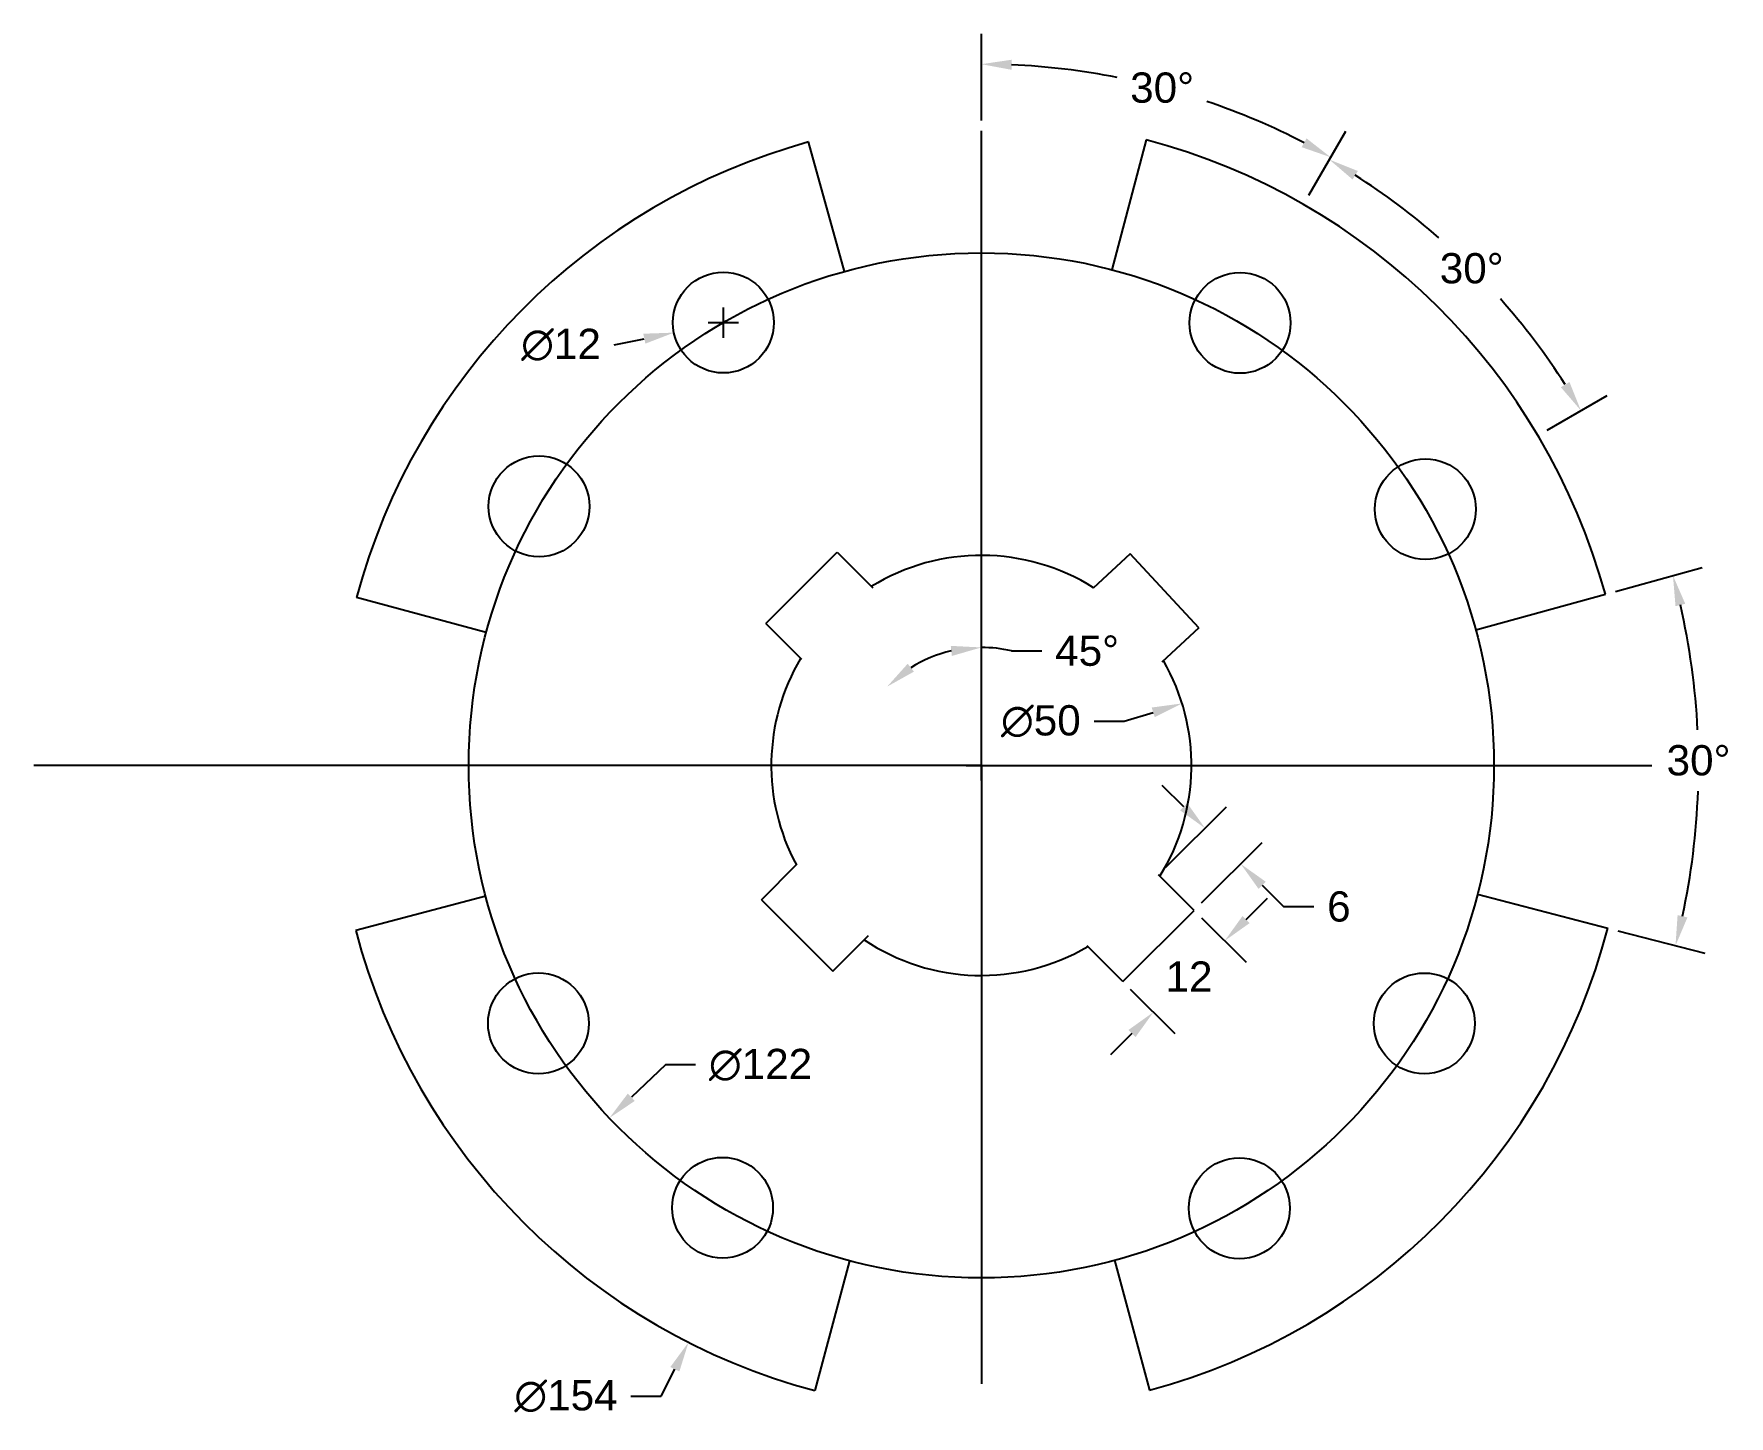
# Model space of a CAD drawing. Header units: millimetres. Extents: x 33 to 235, y 10 to 175.
import ezdxf

# ---------------------------------------------------------------- set-up
doc = ezdxf.new("R2010")
doc.units = ezdxf.units.MM
doc.header["$MEASUREMENT"] = 0
doc.styles.get("Standard").update_dxf_attribs({"font": 'arial.ttf'})
doc.dimstyles.get("Standard").update_dxf_attribs({"dimscale": 20, "dimtxt": 0.18, "dimasz": 0.18, "dimexe": 0.18, "dimexo": 0.0625, "dimgap": 0.09, "dimtad": 0, "dimtih": 1, "dimtoh": 1, "dimdec": 0, "dimzin": 0, "dimdsep": 46, "dimtxsty": 'Standard', "dimcen": 0.09, "dimadec": 0, "dimazin": 0, "dimtfac": 1, "dimtdec": 0, "dimtofl": 0, "dimtmove": 0, "dimatfit": 3, "dimfxl": 1, "dimtolj": 1, "dimtzin": 0, "dimarcsym": 0})

# ---------------------------------------------------------------- blocks, each defined once
blk = doc.blocks.new('*D4')
at = {"color": 0, "lineweight": -2, "transparency": 16777216}
for p, q in [((159.04, 93.04), (162.64, 93.04)), ((162.64, 93.04), (166.08, 94.1))]:
    blk.add_line(p, q, dxfattribs=at)
at = {"color": 0, "transparency": 16777216}
blk.add_solid([(165.9, 94.68), (166.26, 93.53), (169.52, 95.17)], dxfattribs=at)
at = {"layer": 'Defpoints', "color": 0, "transparency": 16777216}
for p in [(169.52, 95.17), (121.74, 80.42)]:
    blk.add_point(p, dxfattribs=at)
at = {"color": 0, "transparency": 16777216, "insert": (152.71, 93.04), "char_height": 3.6, "attachment_point": 5}
blk.add_mtext('\\A1;∅50', dxfattribs=at)
blk = doc.blocks.new('*D5')
at = {"color": 0, "lineweight": -2, "transparency": 16777216}
for p, q in [((108.03, 52.14), (103.98, 48.3)), ((111.63, 52.14), (108.03, 52.14))]:
    blk.add_line(p, q, dxfattribs=at)
at = {"color": 0, "transparency": 16777216}
blk.add_solid([(103.56, 48.74), (104.39, 47.86), (101.36, 45.82)], dxfattribs=at)
at = {"layer": 'Defpoints', "color": 0, "transparency": 16777216}
for p in [(189.9, 129.76), (101.36, 45.82)]:
    blk.add_point(p, dxfattribs=at)
at = {"color": 0, "transparency": 16777216, "insert": (119.35, 52.14), "char_height": 3.6, "attachment_point": 5}
blk.add_mtext('\\A1;∅122', dxfattribs=at)
blk = doc.blocks.new('*D6')
at = {"color": 0, "lineweight": -2, "transparency": 16777216}
for p, q in [((145.63, 85.99), (145.63, 89.59)), ((143.83, 87.79), (147.43, 87.79)), ((107.52, 12.71), (109.15, 15.92)), ((103.92, 12.71), (107.52, 12.71))]:
    blk.add_line(p, q, dxfattribs=at)
at = {"color": 0, "transparency": 16777216}
blk.add_solid([(108.62, 16.19), (109.69, 15.65), (110.78, 19.13)], dxfattribs=at)
at = {"layer": 'Defpoints', "color": 0, "transparency": 16777216}
for p in [(180.48, 156.45), (110.78, 19.13)]:
    blk.add_point(p, dxfattribs=at)
at = {"color": 0, "transparency": 16777216, "insert": (96.2, 12.71), "char_height": 3.6, "attachment_point": 5}
blk.add_mtext('\\A1;∅154', dxfattribs=at)
blk = doc.blocks.new('*D8')
at = {"color": 0, "lineweight": -2, "transparency": 16777216}
for p, q in [((177.13, 69.45), (179.68, 71.99)), ((171.84, 69.65), (177.13, 64.36)), ((163.35, 61.17), (168.64, 55.88)), ((163.55, 55.88), (161, 53.33))]:
    blk.add_line(p, q, dxfattribs=at)
at = {"color": 0, "transparency": 16777216}
for points in [[(176.71, 69.87), (177.56, 69.03), (174.58, 66.91)], [(163.13, 56.3), (163.97, 55.45), (166.1, 58.42)]]:
    blk.add_solid(points, dxfattribs=at)
at = {"layer": 'Defpoints', "color": 0, "transparency": 16777216}
for p in [(170.95, 70.54), (174.58, 66.91), (162.47, 62.06)]:
    blk.add_point(p, dxfattribs=at)
at = {"color": 0, "transparency": 16777216, "insert": (170.34, 62.66), "char_height": 3.6, "attachment_point": 5}
blk.add_mtext('\\A1;12', dxfattribs=at)
blk = doc.blocks.new('*D9')
at = {"color": 0, "lineweight": -2, "transparency": 16777216}
for p, q in [((169.71, 82.86), (167.16, 85.41)), ((167.6, 75.67), (174.8, 82.86)), ((171.84, 71.42), (179.04, 78.61)), ((179.04, 73.52), (181.58, 70.98)), ((181.58, 70.98), (185.18, 70.98))]:
    blk.add_line(p, q, dxfattribs=at)
at = {"color": 0, "transparency": 16777216}
for points in [[(170.13, 83.29), (169.28, 82.44), (172.25, 80.31)], [(179.46, 73.95), (178.61, 73.1), (176.49, 76.07)]]:
    blk.add_solid(points, dxfattribs=at)
at = {"layer": 'Defpoints', "color": 0, "transparency": 16777216}
for p in [(166.71, 74.78), (176.49, 76.07), (170.95, 70.54)]:
    blk.add_point(p, dxfattribs=at)
at = {"color": 0, "transparency": 16777216, "insert": (188.17, 70.98), "char_height": 3.6, "attachment_point": 5}
blk.add_mtext('\\A1;6', dxfattribs=at)
blk = doc.blocks.new('*D10')
at = {"color": 0, "lineweight": -2, "transparency": 16777216}
for p, q in [((114.93, 138.7), (114.93, 142.3)), ((113.13, 140.5), (116.73, 140.5)), ((101.92, 137.84), (105.52, 138.58))]:
    blk.add_line(p, q, dxfattribs=at)
at = {"color": 0, "transparency": 16777216}
blk.add_solid([(105.4, 139.17), (105.65, 137.99), (109.05, 139.3)], dxfattribs=at)
at = {"layer": 'Defpoints', "color": 0, "transparency": 16777216}
for p in [(120.81, 141.71), (109.05, 139.3)]:
    blk.add_point(p, dxfattribs=at)
at = {"color": 0, "transparency": 16777216, "insert": (95.61, 137.84), "char_height": 3.6, "attachment_point": 5}
blk.add_mtext('\\A1;∅12', dxfattribs=at)
blk = doc.blocks.new('*D11')
at = {"color": 0, "lineweight": -2, "transparency": 16777216}
blk.add_line((149.21, 101.42), (152.81, 101.42), dxfattribs=at)
for start, end in [(103.0576, 122.0504), (76.9424, 90)]:
    blk.add_arc((145.63, 86), 15.83, start, end, dxfattribs=at)
at = {"color": 0, "transparency": 16777216}
for points in [[(141.99, 102.02), (142.12, 100.82), (145.63, 101.83)], [(137.6, 98.95), (136.86, 99.89), (134.42, 97.17)]]:
    blk.add_solid(points, dxfattribs=at)
at = {"layer": 'Defpoints', "color": 0, "transparency": 16777216}
for p in [(145.63, 163.31), (127.68, 103.89), (137.7, 99.7), (143.83, 87.79), (145.63, 87.79)]:
    blk.add_point(p, dxfattribs=at)
at = {"color": 0, "transparency": 16777216, "insert": (158.21, 101.42), "char_height": 3.6, "attachment_point": 5}
blk.add_mtext('\\A1;45°', dxfattribs=at)
blk = doc.blocks.new('*D12')
at = {"color": 0, "lineweight": -2, "transparency": 16777216}
for p, q in [((221.09, 108.5), (231.4, 111.33)), ((221.37, 68.12), (231.72, 65.43))]:
    blk.add_line(p, q, dxfattribs=at)
for start, end in [(2.8381, 12.9287), (347.8587, 357.95)]:
    blk.add_arc((145.63, 87.79), 85.34, start, end, dxfattribs=at)
at = {"color": 0, "transparency": 16777216}
for points in [[(228.23, 106.74), (229.39, 107.03), (227.93, 110.38)], [(229.65, 69.7), (228.48, 69.98), (228.23, 66.34)]]:
    blk.add_solid(points, dxfattribs=at)
at = {"layer": 'Defpoints', "color": 0, "transparency": 16777216}
for p in [(219.89, 108.17), (204.46, 103.94), (230.7, 80.96), (204.67, 72.46), (220.16, 68.44)]:
    blk.add_point(p, dxfattribs=at)
at = {"color": 0, "transparency": 16777216, "insert": (230.97, 88.38), "char_height": 3.6, "attachment_point": 5}
blk.add_mtext('\\A1;30°', dxfattribs=at)
blk = doc.blocks.new('*D13')
at = {"color": 0, "lineweight": -2, "transparency": 16777216}
for p, q in [((145.63, 164.56), (145.63, 174.85)), ((184.6, 155.65), (188.99, 163.29))]:
    blk.add_line(p, q, dxfattribs=at)
for start, end in [(78.8223, 87.5285), (62.6026, 71.2418)]:
    blk.add_arc((145.63, 87.79), 83.46, start, end, dxfattribs=at)
at = {"color": 0, "transparency": 16777216}
for points in [[(149.22, 170.58), (149.24, 171.78), (145.63, 171.25)], [(184.32, 162.42), (183.75, 161.37), (187.2, 160.17)]]:
    blk.add_solid(points, dxfattribs=at)
at = {"layer": 'Defpoints', "color": 0, "transparency": 16777216}
for p in [(174.06, 166.26), (145.63, 163.31), (183.98, 154.56), (145.63, 87.79), (145.63, 87.79)]:
    blk.add_point(p, dxfattribs=at)
at = {"color": 0, "transparency": 16777216, "insert": (167.14, 168.44), "char_height": 3.6, "attachment_point": 5}
blk.add_mtext('\\A1;30°', dxfattribs=at)
blk = doc.blocks.new('*D14')
at = {"color": 0, "lineweight": -2, "transparency": 16777216}
for p, q in [((184.6, 155.65), (188.83, 163.01)), ((212.94, 127.7), (220.09, 131.83))]:
    blk.add_line(p, q, dxfattribs=at)
for start, end in [(48.8252, 57.5953), (32.5443, 41.5467)]:
    blk.add_arc((146.52, 89.35), 81.35, start, end, dxfattribs=at)
at = {"color": 0, "transparency": 16777216}
for points in [[(189.81, 157.52), (190.43, 158.54), (187.04, 159.89)], [(215.61, 133.42), (214.59, 132.8), (216.97, 130.03)]]:
    blk.add_solid(points, dxfattribs=at)
at = {"layer": 'Defpoints', "color": 0, "transparency": 16777216}
for p in [(183.98, 154.56), (208.8, 141.69), (211.85, 127.08), (143.83, 87.79), (145.63, 87.79)]:
    blk.add_point(p, dxfattribs=at)
at = {"color": 0, "transparency": 16777216, "insert": (203.98, 146.94), "char_height": 3.6, "attachment_point": 5}
blk.add_mtext('\\A1;30°', dxfattribs=at)

msp = doc.modelspace()

# ---------------------------------------------------------------- linework, layer by layer
for p, q in [((129.34, 146.58), (125.07, 162)), ((145.63, 87.79), (145.63, 163.31)), ((161.18, 146.78), (165.26, 162.25)), ((119.98, 104.68), (128.47, 113.16)), ((128.47, 113.16), (132.71, 108.91)), ((163.35, 112.96), (158.94, 108.89)), ((171.49, 104.15), (163.35, 112.96)), ((86.72, 103.62), (71.27, 107.77)), ((204.46, 103.94), (219.89, 108.17)), ((119.98, 104.68), (124.22, 100.43)), ((171.49, 104.15), (167.09, 100.07)), ((145.63, 87.79), (32.88, 87.79)), ((145.63, 87.79), (225.4, 87.79)), ((145.63, 87.79), (145.63, 14.2)), ((119.45, 71.78), (123.69, 76.02)), ((170.95, 70.54), (166.71, 74.78)), ((86.65, 72.22), (71.18, 68.13)), ((119.45, 71.78), (127.94, 63.3)), ((204.67, 72.46), (220.16, 68.44)), ((162.47, 62.06), (170.95, 70.54)), ((127.94, 63.3), (132.18, 67.54)), ((162.47, 62.06), (158.23, 66.3)), ((129.95, 28.84), (125.83, 13.38)), ((161.49, 28.89), (165.64, 13.44))]:
    msp.add_line(p, q)
for centre, radius in [((145.63, 87.79), 61), ((114.93, 140.5), 6), ((176.41, 140.46), 6), ((92.99, 118.62), 6), ((198.46, 118.29), 6), ((92.92, 57.09), 6), ((198.34, 57.08), 6), ((114.83, 35.14), 6), ((176.33, 35.08), 6)]:
    msp.add_circle(centre, radius)
for radius, start, end in [(77, 105.4896, 164.9626), (77, 15.3457, 75.2309), (25, 57.7135, 121.5884), (25, 149.3626, 208.2809), (25, 328.1986, 29.9353), (77, 194.7913, 255.0997), (25, 236.0888, 300.4236), (77, 285.0644, 345.4416)]:
    msp.add_arc((145.63, 87.79), radius, start, end)

# ---------------------------------------------------------------- dimensions: what is measured, and where the dimension line sits
for base, line1, line2, picture, middle in [((174.06, 166.26), ((145.63, 87.79), (183.98, 154.56)), ((145.63, 87.79), (145.63, 163.31)), '*D13', (167.14, 168.44)), ((137.7, 99.7), ((143.83, 87.79), (127.68, 103.89)), ((145.63, 87.79), (145.63, 163.31)), '*D11', (158.21, 101.42)), ((208.8, 141.69), ((145.63, 87.79), (183.98, 154.56)), ((143.83, 87.79), (211.85, 127.08)), '*D14', (203.98, 146.94)), ((230.7, 80.96), ((204.67, 72.46), (220.16, 68.44)), ((204.46, 103.94), (219.89, 108.17)), '*D12', (230.97, 88.38))]:
    dim = msp.add_angular_dim_2l(base=base, line1=line1, line2=line2, dimstyle='Standard')
    dim.commit()
    dim.dimension.update_dxf_attribs({"geometry": picture, "text_midpoint": middle})
dim = msp.add_diameter_dim_2p(p1=(180.48, 156.45), p2=(110.78, 19.13), dimstyle='Standard')
dim.commit()
dim.dimension.update_dxf_attribs({"geometry": '*D6', "text_midpoint": (96.2, 12.71)})
for p1, p2, picture, middle in [((120.81, 141.71), (109.05, 139.3), '*D10', (101.92, 137.84)), ((189.9, 129.76), (101.36, 45.82), '*D5', (119.35, 52.14)), ((121.74, 80.42), (169.52, 95.17), '*D4', (152.71, 93.04))]:
    dim = msp.add_diameter_dim_2p(p1=p1, p2=p2, dimstyle='Standard')
    dim.commit()
    dim.dimension.update_dxf_attribs({"geometry": picture, "text_midpoint": middle, "dimtype": 163})
for p1, distance, picture, middle in [((166.71, 74.78), 7.83, '*D9', (188.17, 70.98)), ((162.47, 62.06), -5.14, '*D8', (170.34, 62.66))]:
    dim = msp.add_aligned_dim(p1=p1, p2=(170.95, 70.54), distance=distance, dimstyle='Standard')
    dim.commit()
    dim.dimension.update_dxf_attribs({"geometry": picture, "text_midpoint": middle})

doc.saveas('drawing.dxf')
